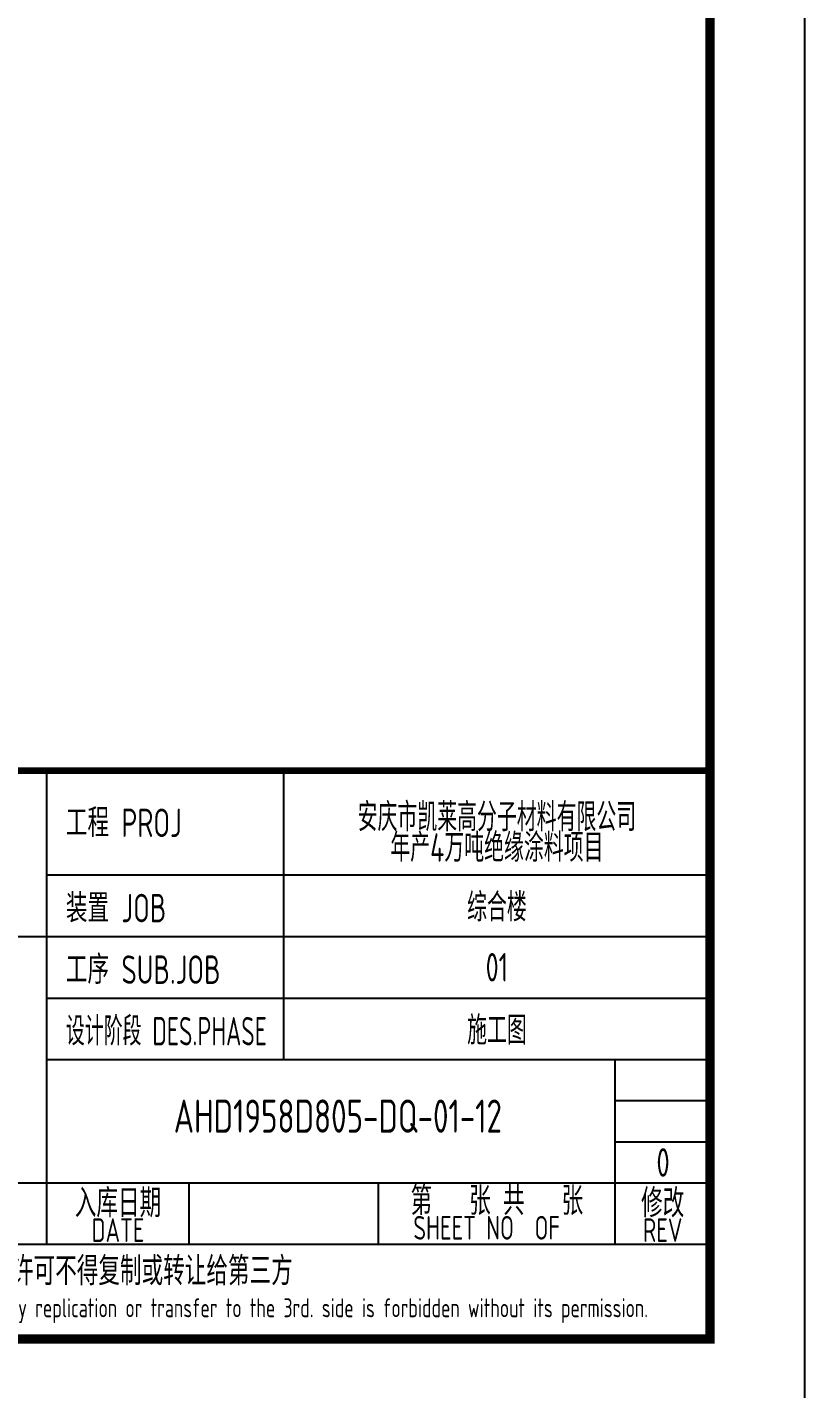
# Model space of a CAD drawing. Extents: x 6250600 to 6678662, y -692028 to -290561.
# Drawn here: x 6382911 to 6391120, y -557426 to -543052 of the extents above; entities that cross this region are included whole.
import ezdxf
from ezdxf.enums import TextEntityAlignment as Align

# ---------------------------------------------------------------- set-up
doc = ezdxf.new("R2010")
doc.units = 0
doc.header["$LTSCALE"] = 1000
doc.header["$MEASUREMENT"] = 0
doc.layers.get('0').update_dxf_attribs({"linetype": 'CONTINUOUS'})
doc.layers.add('AXIS', color=3, linetype='CONTINUOUS')
doc.layers.add('PUB_TITLE', color=4, linetype='CONTINUOUS')
doc.styles.add('AHD', font='sceie.shx', dxfattribs={"width": 0.7, "bigfont": 'sceic.shx'})
doc.styles.add('sceie', font='sceie.shx', dxfattribs={"width": 0.7, "bigfont": 'sceic.shx'})
doc.styles.add('TSSD_Rein', font='Tssdeng.shx', dxfattribs={"width": 0.7, "bigfont": 'hztxt.shx'})

msp = doc.modelspace()

# ---------------------------------------------------------------- linework, layer by layer
for p, q in [((6383119.6, -555900.9), (6383119.6, -550900.9)), ((6385619.6, -553950.9), (6385619.6, -550900.9)), ((6390119.6, -556900.9), (6390119.6, -550900.9)), ((6383119.6, -552000.9), (6390119.6, -552000.9)), ((6372119.6, -552650.9), (6390119.6, -552650.9)), ((6383119.6, -553300.9), (6390119.6, -553300.9)), ((6383119.6, -553950.9), (6390119.6, -553950.9)), ((6389119.6, -555900.9), (6389119.6, -553950.9)), ((6389119.6, -554384.3), (6390119.6, -554384.3)), ((6389119.6, -554817.6), (6390119.6, -554817.6)), ((6372119.6, -555250.9), (6390119.6, -555250.9)), ((6384619.6, -555900.9), (6384619.6, -555250.9)), ((6386619.6, -555900.9), (6386619.6, -555250.9)), ((6372119.6, -555900.9), (6390119.6, -555900.9)), ((6372119.6, -556900.9), (6390119.6, -556900.9))]:
    msp.add_line(p, q)
msp.add_lwpolyline([(6390119.6, -550900.9, 70, 70, 0), (6372119.6, -550900.9, 70, 70, 0), (6372119.6, -556900.9, 0, 0, 0)], format="xyseb")
at = {"layer": 'PUB_TITLE', "color": 4}
msp.add_lwpolyline([(6331719.6, -557900.9), (6391119.6, -557900.9), (6391119.6, -515900.9), (6331719.6, -515900.9)], close=True, dxfattribs=at)
at = {"layer": 'PUB_TITLE', "color": 4, "const_width": 100}
msp.add_lwpolyline([(6334219.6, -556900.9), (6390119.6, -556900.9), (6390119.6, -516900.9), (6334219.6, -516900.9)], close=True, dxfattribs=at)

# ---------------------------------------------------------------- texts
at = {"style": 'AHD'}
for s, width, p in [('工程 PROJ', 0.8, (6383319.6, -551600.9)), ('工程 PROJ', 0.8, (6383319.6, -551600.9)), ('装置 JOB', 0.8, (6383319.6, -552500.9)), ('装置 JOB', 0.8, (6383319.6, -552500.9)), ('工序 SUB.JOB', 0.8, (6383319.6, -553150.9)), ('工序 SUB.JOB', 0.8, (6383319.6, -553150.9)), ('设计阶段 DES.PHASE', 0.7, (6383319.6, -553800.9)), ('设计阶段 DES.PHASE', 0.7, (6383319.6, -553800.9))]:
    msp.add_text(s, height=300, dxfattribs=dict(at, width=width)).set_placement(p)
at = {"style": 'AHD', "width": 0.8}
for s, height, p in [('第   张 共   张', 300, (6387869.6, -555425.9)), ('入库日期', 300, (6383869.6, -555450.9)), ('入库日期', 300, (6383869.6, -555450.9)), ('修改', 300, (6389619.6, -555450.9)), ('修改', 300, (6389619.6, -555450.9)), ('DATE', 250, (6383869.6, -555750.9)), ('DATE', 250, (6383869.6, -555750.9)), ('SHEET NO  OF  ', 250, (6387869.6, -555725.9)), ('SHEET NO  OF  ', 250, (6387869.6, -555725.9)), ('REV', 250, (6389619.6, -555750.9)), ('REV', 250, (6389619.6, -555750.9)), ('本文件专有权属安徽华东化工医药工程有限责任公司所有,未经许可不得复制或转让给第三方', 300, (6381119.6, -556200.9)), ('本文件专有权属安徽华东化工医药工程有限责任公司所有,未经许可不得复制或转让给第三方', 300, (6381119.6, -556200.9)), ('The proprietary right of this document belongs to Anhui Huadong Chemical And Medical Engineering  Co.,Ltd.  and any replication or transfer to the 3rd. side is forbidden without its permission. ', 200, (6381119.6, -556600.9)), ('The proprietary right of this document belongs to Anhui Huadong Chemical And Medical Engineering  Co.,Ltd.  and any replication or transfer to the 3rd. side is forbidden without its permission. ', 200, (6381119.6, -556600.9))]:
    msp.add_text(s, height=height, dxfattribs=at).set_placement(p, align=Align.MIDDLE)
at = {"width": 0.8}
for tag, text, height, style, p in [('AHD1958D805-DQ-01-12', '200320-02-040', 350, 'sceie', (6386190.3, -554547.2)), ('0', '0', 300, 'AHD', (6389623.6, -555037)), ('0', '0', 300, 'AHD', (6389623.6, -555037))]:
    msp.add_attdef(tag, text=text, height=height, dxfattribs=dict(at, style=style)).set_placement(p, align=Align.MIDDLE)
at = {"layer": 'AXIS', "style": 'TSSD_Rein', "width": 0.7}
for s, p in [('安庆市凯莱高分子材料有限公司', (6387869.6, -551373.4)), ('年产4万吨绝缘涂料项目', (6387869.6, -551696.4)), ('综合楼', (6387869.6, -552325.9)), ('01', (6387869.6, -552975.9)), ('施工图', (6387869.6, -553625.9))]:
    msp.add_text(s, height=300, dxfattribs=at).set_placement(p, align=Align.MIDDLE)

doc.saveas('drawing.dxf')
